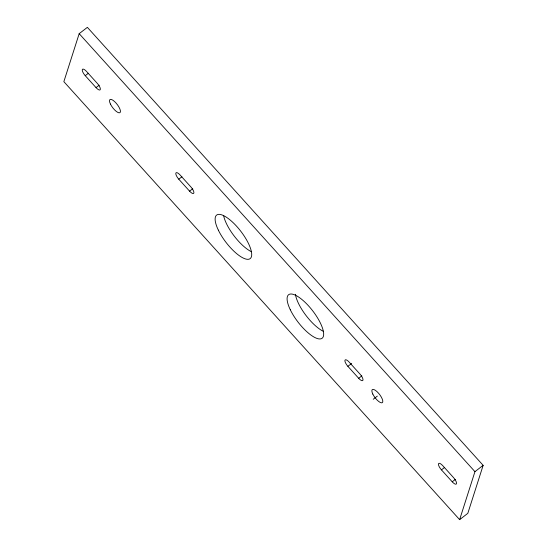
<?xml version="1.0" encoding="UTF-8"?>
<svg xmlns="http://www.w3.org/2000/svg" width="547" height="547" viewBox="0 0 547 547"><rect width="100%" height="100%" fill="white"/><g stroke="black" fill="none" stroke-linecap="round" stroke-linejoin="round"><path stroke-width="0.82" d="M79.178 33.668L63.855 81.66L459.63 519.65L467.822 513.332L483.145 465.34L87.37 27.35L79.178 33.668L474.946 471.658L459.63 519.65M85.243 75.677A5.491 1.846 52.4 0 1 82.31 69.606A5.491 1.846 52.4 0 1 86.576 71.5L97.366 83.445A5.491 1.846 52.4 0 1 100.299 89.517A5.491 1.846 52.4 0 1 96.04 87.623L85.243 75.677L88.395 73.25M96.04 87.623L99.185 85.195M178.787 179.204A5.491 1.846 52.4 0 1 175.854 173.132A5.491 1.846 52.4 0 1 180.12 175.026L190.917 186.971A5.491 1.846 52.4 0 1 193.843 193.043A5.491 1.846 52.4 0 1 189.583 191.149L178.787 179.204L181.939 176.77M189.583 191.149L192.735 188.715M347.892 366.34A5.491 1.846 52.4 0 1 344.959 360.275A5.491 1.846 52.4 0 1 349.225 362.169L360.015 374.114A5.491 1.846 52.4 0 1 362.948 380.179A5.491 1.846 52.4 0 1 358.682 378.285L347.892 366.34L351.673 363.427M358.682 378.285L361.834 375.857M373.239 399.262L377.334 396.103M441.436 469.866A5.491 1.846 52.4 0 1 438.503 463.801A5.491 1.846 52.4 0 1 442.769 465.695L453.566 477.64A5.491 1.846 52.4 0 1 456.492 483.705A5.491 1.846 52.4 0 1 452.232 481.811L441.436 469.866L444.588 467.439M452.232 481.811L455.384 479.384M474.946 471.658L483.145 465.34M323.277 331.304A27.466 9.244 52.4 0 1 295.421 294.307M251.319 251.668A27.466 9.244 52.4 0 1 223.573 215.381M372.815 394.093A8.239 2.776 52.4 0 0 382.291 402.681A8.239 2.776 52.4 0 0 376.904 391.536A8.239 2.776 52.4 0 0 372.815 394.093M110.446 104.08A8.239 2.776 52.4 0 0 119.923 112.668A8.239 2.776 52.4 0 0 114.542 101.523A8.239 2.776 52.4 0 0 110.446 104.08M290.307 309.773A27.466 9.244 52.4 0 0 321.896 338.408A27.466 9.244 52.4 0 0 303.941 301.247A27.466 9.244 52.4 0 0 290.307 309.773M218.349 230.143A27.466 9.244 52.4 0 0 249.938 258.772A27.466 9.244 52.4 0 0 231.983 221.61A27.466 9.244 52.4 0 0 218.349 230.143"/></g></svg>
